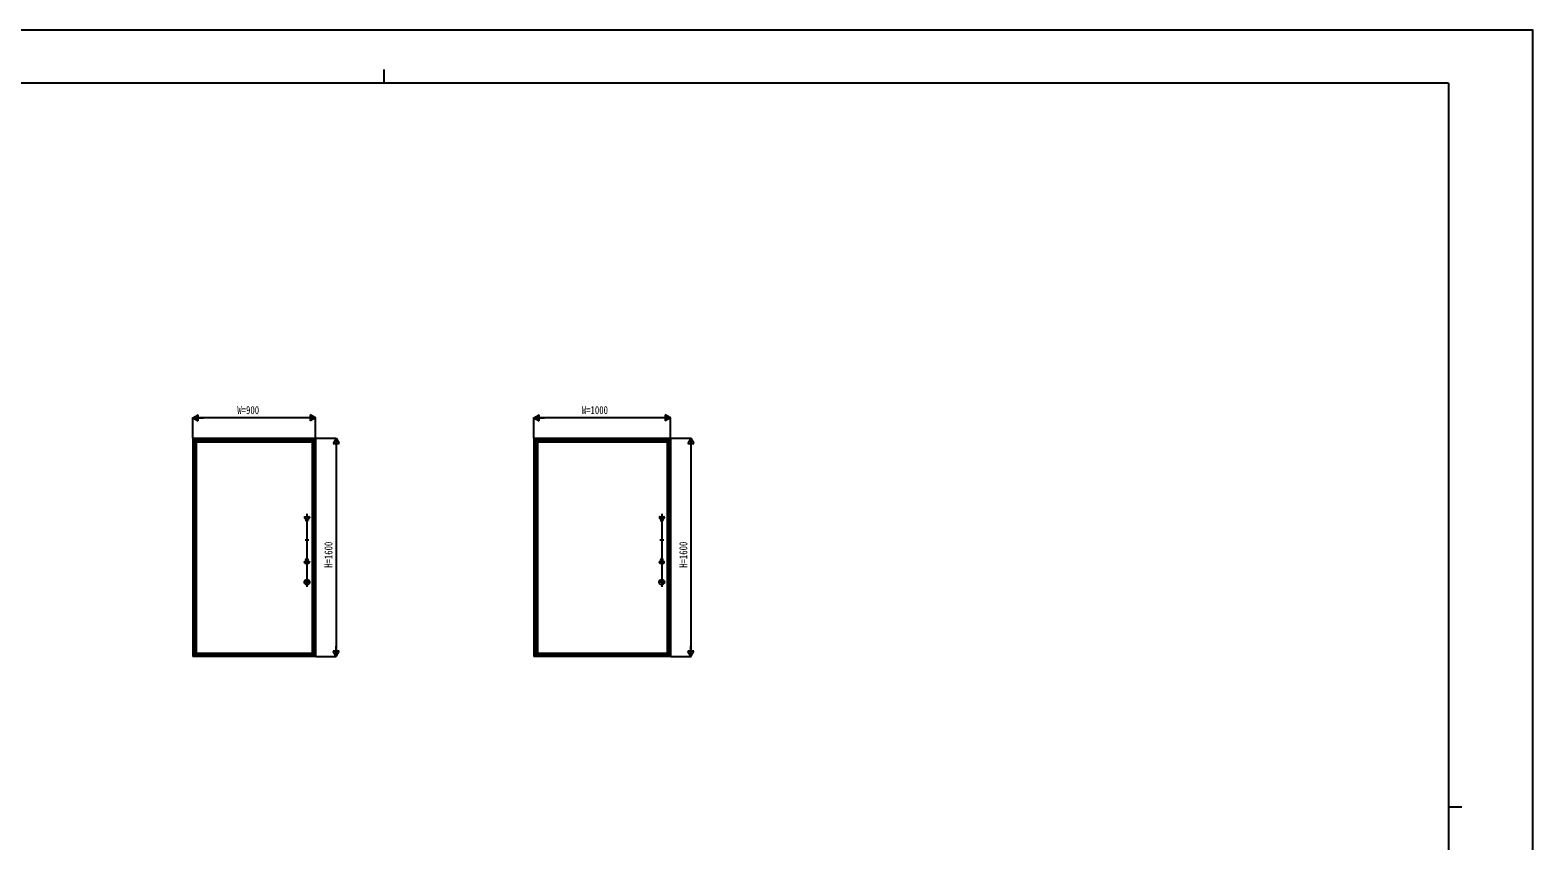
# Model space of a CAD drawing. Units: millimetres, scale not verified. Extents: x -8410 to 8410, y -5940 to 5940.
# Drawn here: x -2602 to 8410, y 0 to 5940 of the extents above; entities that cross this region are included whole.
import ezdxf
from ezdxf.enums import TextEntityAlignment as Align

# ---------------------------------------------------------------- set-up
doc = ezdxf.new("R2010")
doc.units = ezdxf.units.MM
doc.header["$LTSCALE"] = 30
for name, color, linetype in [('0-2_YKK_12', 2, 'Continuous'), ('0-3_YKK_A1', 4, 'Continuous'), ('0-4_YKK_D', 6, 'Continuous'), ('0-5_YKK_ZWAK', 7, 'Continuous')]:
    doc.layers.add(name, color=color, linetype=linetype)
doc.styles.add('ＭＳ ゴシック', font='')
doc.styles.get('ＭＳ ゴシック').set_extended_font_data('MS Gothic')

msp = doc.modelspace()

# ---------------------------------------------------------------- linework, layer by layer
at = {"layer": '0-2_YKK_12'}
for p, q in [((-550.46, 2369), (-595.7, 2369)), ((-557.97, 2360), (-588.86, 2360)), ((-573.46, 2396.84), (-573.46, 1860.53)), ((2049.54, 2369), (2004.3, 2369)), ((2042.03, 2360), (2011.14, 2360)), ((2026.54, 2396.84), (2026.54, 1860.53)), ((-587.72, 2205), (-559.2, 2205)), ((2012.28, 2205), (2040.8, 2205)), ((-550.46, 2041), (-595.7, 2041)), ((-588.85, 2050), (-560.33, 2050)), ((2049.54, 2041), (2004.3, 2041)), ((2011.15, 2050), (2039.67, 2050)), ((-551.08, 1896), (-596.32, 1896)), ((2048.92, 1896), (2003.68, 1896))]:
    msp.add_line(p, q, dxfattribs=at)
at = {"layer": '0-3_YKK_A1'}
for p, q in [((-1409.96, 2950), (-509.96, 2950)), ((-1409.96, 2950), (-1409.96, 2195)), ((-1409.96, 2939), (-509.96, 2939)), ((-1402.66, 2950), (-1402.66, 2939)), ((-1402.06, 2939), (-1402.06, 1361)), ((-1399.76, 2939), (-1399.76, 1361)), ((-1399.76, 2924), (-519.96, 2924)), ((-1385.11, 2924), (-1385.11, 1375.9)), ((-534.81, 2924), (-534.81, 1375.9)), ((-519.96, 2939), (-519.96, 1361)), ((-517.66, 2939), (-517.66, 1361)), ((-517.26, 2950), (-517.26, 2939)), ((-509.96, 2950), (-509.96, 1350)), ((1090.04, 2950), (2090.04, 2950)), ((1090.04, 2950), (1090.04, 2195)), ((1090.04, 2939), (2090.04, 2939)), ((1097.34, 2950), (1097.34, 2939)), ((1097.94, 2939), (1097.94, 1361)), ((1100.24, 2939), (1100.24, 1361)), ((1100.24, 2924), (2080.04, 2924)), ((1114.89, 2924), (1114.89, 1375.9)), ((2065.19, 2924), (2065.19, 1375.9)), ((2080.04, 2939), (2080.04, 1361)), ((2082.34, 2939), (2082.34, 1361)), ((2082.74, 2950), (2082.74, 2939)), ((2090.04, 2950), (2090.04, 1350)), ((-590.96, 2371), (-590.96, 2367)), ((-590.96, 2371), (-590.96, 2367)), ((-587.96, 2374), (-577.71, 2374)), ((-587.96, 2374), (-577.71, 2374)), ((-577.71, 2346), (-578.46, 2346)), ((-577.71, 2346), (-578.46, 2346)), ((-577.71, 2375.5), (-577.71, 2374)), ((-577.71, 2375.5), (-577.71, 2374)), ((-577.71, 2344.5), (-577.71, 2346)), ((-577.71, 2344.5), (-577.71, 2346)), ((-572.21, 2378.5), (-574.71, 2378.5)), ((-572.21, 2378.5), (-574.71, 2378.5)), ((-572.21, 2341.5), (-574.71, 2341.5)), ((-572.21, 2341.5), (-574.71, 2341.5)), ((-569.21, 2344.5), (-569.21, 2346)), ((-568.46, 2346), (-569.21, 2346)), ((-569.21, 2344.5), (-569.21, 2346)), ((-568.46, 2346), (-569.21, 2346)), ((-568.83, 2374), (-558.58, 2374)), ((-568.83, 2374), (-558.58, 2374)), ((-565.46, 2364), (-565.46, 2349)), ((-565.46, 2364), (-558.96, 2364)), ((-565.46, 2364), (-565.46, 2349)), ((-565.46, 2364), (-558.96, 2364)), ((-565.08, 2364), (-558.58, 2364)), ((-565.08, 2364), (-558.58, 2364)), ((-555.96, 2371), (-555.96, 2367)), ((-555.96, 2371), (-555.96, 2367)), ((2009.04, 2371), (2009.04, 2367)), ((2009.04, 2371), (2009.04, 2367)), ((2012.04, 2374), (2022.29, 2374)), ((2012.04, 2374), (2022.29, 2374)), ((2022.29, 2346), (2021.54, 2346)), ((2022.29, 2346), (2021.54, 2346)), ((2022.29, 2375.5), (2022.29, 2374)), ((2022.29, 2375.5), (2022.29, 2374)), ((2022.29, 2344.5), (2022.29, 2346)), ((2022.29, 2344.5), (2022.29, 2346)), ((2027.79, 2378.5), (2025.29, 2378.5)), ((2027.79, 2378.5), (2025.29, 2378.5)), ((2027.79, 2341.5), (2025.29, 2341.5)), ((2027.79, 2341.5), (2025.29, 2341.5)), ((2030.79, 2344.5), (2030.79, 2346)), ((2031.54, 2346), (2030.79, 2346)), ((2030.79, 2344.5), (2030.79, 2346)), ((2031.54, 2346), (2030.79, 2346)), ((2031.17, 2374), (2041.42, 2374)), ((2031.17, 2374), (2041.42, 2374)), ((2034.54, 2364), (2034.54, 2349)), ((2034.54, 2364), (2041.04, 2364)), ((2034.54, 2364), (2034.54, 2349)), ((2034.54, 2364), (2041.04, 2364)), ((2034.92, 2364), (2041.42, 2364)), ((2034.92, 2364), (2041.42, 2364)), ((2044.04, 2371), (2044.04, 2367)), ((2044.04, 2371), (2044.04, 2367)), ((-1409.96, 2195), (-1409.96, 1350)), ((1090.04, 2195), (1090.04, 1350)), ((-590.96, 2039), (-590.96, 2043)), ((-590.96, 2039), (-590.96, 2043)), ((-587.96, 2036), (-577.71, 2036)), ((-587.96, 2036), (-577.71, 2036)), ((-577.71, 2064), (-578.46, 2064)), ((-577.71, 2064), (-578.46, 2064)), ((-577.71, 2065.5), (-577.71, 2064)), ((-577.71, 2065.5), (-577.71, 2064)), ((-577.71, 2034.5), (-577.71, 2036)), ((-577.71, 2034.5), (-577.71, 2036)), ((-572.21, 2068.5), (-574.71, 2068.5)), ((-572.21, 2068.5), (-574.71, 2068.5)), ((-572.21, 2031.5), (-574.71, 2031.5)), ((-572.21, 2031.5), (-574.71, 2031.5)), ((-569.21, 2065.5), (-569.21, 2064)), ((-569.21, 2065.5), (-569.21, 2064)), ((-568.46, 2064), (-569.21, 2064)), ((-568.46, 2064), (-569.21, 2064)), ((-568.83, 2036), (-558.58, 2036)), ((-568.83, 2036), (-558.58, 2036)), ((-565.46, 2046), (-565.46, 2061)), ((-565.46, 2046), (-565.46, 2061)), ((-565.46, 2046), (-558.96, 2046)), ((-565.46, 2046), (-558.96, 2046)), ((-565.08, 2046), (-558.58, 2046)), ((-565.08, 2046), (-558.58, 2046)), ((-555.96, 2039), (-555.96, 2043)), ((-555.96, 2039), (-555.96, 2043)), ((2009.04, 2039), (2009.04, 2043)), ((2009.04, 2039), (2009.04, 2043)), ((2012.04, 2036), (2022.29, 2036)), ((2012.04, 2036), (2022.29, 2036)), ((2022.29, 2064), (2021.54, 2064)), ((2022.29, 2064), (2021.54, 2064)), ((2022.29, 2065.5), (2022.29, 2064)), ((2022.29, 2065.5), (2022.29, 2064)), ((2022.29, 2034.5), (2022.29, 2036)), ((2022.29, 2034.5), (2022.29, 2036)), ((2027.79, 2068.5), (2025.29, 2068.5)), ((2027.79, 2068.5), (2025.29, 2068.5)), ((2027.79, 2031.5), (2025.29, 2031.5)), ((2027.79, 2031.5), (2025.29, 2031.5)), ((2030.79, 2065.5), (2030.79, 2064)), ((2030.79, 2065.5), (2030.79, 2064)), ((2031.54, 2064), (2030.79, 2064)), ((2031.54, 2064), (2030.79, 2064)), ((2031.17, 2036), (2041.42, 2036)), ((2031.17, 2036), (2041.42, 2036)), ((2034.54, 2046), (2034.54, 2061)), ((2034.54, 2046), (2034.54, 2061)), ((2034.54, 2046), (2041.04, 2046)), ((2034.54, 2046), (2041.04, 2046)), ((2034.92, 2046), (2041.42, 2046)), ((2034.92, 2046), (2041.42, 2046)), ((2044.04, 2039), (2044.04, 2043)), ((2044.04, 2039), (2044.04, 2043)), ((-509.96, 1361), (-1409.96, 1361)), ((-509.96, 1350), (-1409.96, 1350)), ((-1399.76, 1375.9), (-519.96, 1375.9)), ((-1359.46, 1350), (-1359.46, 1361)), ((-560.46, 1350), (-560.46, 1361)), ((2090.04, 1361), (1090.04, 1361)), ((2090.04, 1350), (1090.04, 1350)), ((1100.24, 1375.9), (2080.04, 1375.9)), ((1140.54, 1350), (1140.54, 1361)), ((2039.54, 1350), (2039.54, 1361))]:
    msp.add_line(p, q, dxfattribs=at)
for points in [[(-587.96, 2364), (-581.46, 2364), (-581.46, 2349)], [(-587.96, 2364), (-581.46, 2364), (-581.46, 2349)], [(-569.21, 2375.5), (-569.21, 2374), (-558.96, 2374)], [(-569.21, 2375.5), (-569.21, 2374), (-558.96, 2374)], [(2012.04, 2364), (2018.54, 2364), (2018.54, 2349)], [(2012.04, 2364), (2018.54, 2364), (2018.54, 2349)], [(2030.79, 2375.5), (2030.79, 2374), (2041.04, 2374)], [(2030.79, 2375.5), (2030.79, 2374), (2041.04, 2374)], [(-587.96, 2046), (-581.46, 2046), (-581.46, 2061)], [(-587.96, 2046), (-581.46, 2046), (-581.46, 2061)], [(-569.21, 2034.5), (-569.21, 2036), (-558.96, 2036)], [(-569.21, 2034.5), (-569.21, 2036), (-558.96, 2036)], [(2012.04, 2046), (2018.54, 2046), (2018.54, 2061)], [(2012.04, 2046), (2018.54, 2046), (2018.54, 2061)], [(2030.79, 2034.5), (2030.79, 2036), (2041.04, 2036)], [(2030.79, 2034.5), (2030.79, 2036), (2041.04, 2036)]]:
    msp.add_lwpolyline(points, dxfattribs=at)
for centre in [(-573.46, 1896), (-573.46, 1896), (2026.54, 1896), (2026.54, 1896)]:
    msp.add_circle(centre, 19, dxfattribs=at)
for centre, start, end in [((-587.96, 2371), 90, 180), ((-587.96, 2371), 90, 180), ((-587.96, 2367), 180, 270), ((-587.96, 2367), 180, 270), ((-578.46, 2349), 180, 270), ((-578.46, 2349), 180, 270), ((-574.71, 2375.5), 90, 180), ((-574.71, 2375.5), 90, 180), ((-574.71, 2344.5), 180, 270), ((-574.71, 2344.5), 180, 270), ((-572.21, 2375.5), 0, 90), ((-572.21, 2375.5), 0, 90), ((-572.21, 2344.5), 270, 0), ((-572.21, 2344.5), 270, 0), ((-568.46, 2349), 270, 0), ((-568.46, 2349), 270, 0), ((-558.96, 2371), 0, 90), ((-558.96, 2371), 0, 90), ((-558.96, 2367), 270, 0), ((-558.96, 2367), 270, 0), ((2012.04, 2371), 90, 180), ((2012.04, 2371), 90, 180), ((2012.04, 2367), 180, 270), ((2012.04, 2367), 180, 270), ((2021.54, 2349), 180, 270), ((2021.54, 2349), 180, 270), ((2025.29, 2375.5), 90, 180), ((2025.29, 2375.5), 90, 180), ((2025.29, 2344.5), 180, 270), ((2025.29, 2344.5), 180, 270), ((2027.79, 2375.5), 0, 90), ((2027.79, 2375.5), 0, 90), ((2027.79, 2344.5), 270, 0), ((2027.79, 2344.5), 270, 0), ((2031.54, 2349), 270, 0), ((2031.54, 2349), 270, 0), ((2041.04, 2371), 0, 90), ((2041.04, 2371), 0, 90), ((2041.04, 2367), 270, 0), ((2041.04, 2367), 270, 0), ((-587.96, 2043), 90, 180), ((-587.96, 2043), 90, 180), ((-587.96, 2039), 180, 270), ((-587.96, 2039), 180, 270), ((-578.46, 2061), 90, 180), ((-578.46, 2061), 90, 180), ((-574.71, 2065.5), 90, 180), ((-574.71, 2065.5), 90, 180), ((-574.71, 2034.5), 180, 270), ((-574.71, 2034.5), 180, 270), ((-572.21, 2065.5), 0, 90), ((-572.21, 2065.5), 0, 90), ((-572.21, 2034.5), 270, 0), ((-572.21, 2034.5), 270, 0), ((-568.46, 2061), 0, 90), ((-568.46, 2061), 0, 90), ((-558.96, 2043), 0, 90), ((-558.96, 2043), 0, 90), ((-558.96, 2039), 270, 0), ((-558.96, 2039), 270, 0), ((2012.04, 2043), 90, 180), ((2012.04, 2043), 90, 180), ((2012.04, 2039), 180, 270), ((2012.04, 2039), 180, 270), ((2021.54, 2061), 90, 180), ((2021.54, 2061), 90, 180), ((2025.29, 2065.5), 90, 180), ((2025.29, 2065.5), 90, 180), ((2025.29, 2034.5), 180, 270), ((2025.29, 2034.5), 180, 270), ((2027.79, 2065.5), 0, 90), ((2027.79, 2065.5), 0, 90), ((2027.79, 2034.5), 270, 0), ((2027.79, 2034.5), 270, 0), ((2031.54, 2061), 0, 90), ((2031.54, 2061), 0, 90), ((2041.04, 2043), 0, 90), ((2041.04, 2043), 0, 90), ((2041.04, 2039), 270, 0), ((2041.04, 2039), 270, 0)]:
    msp.add_arc(centre, 3, start, end, dxfattribs=at)
at = {"layer": '0-4_YKK_D'}
for p, q in [((-1409.96, 3100), (-1370.99, 3122.5)), ((-1409.96, 2951), (-1409.96, 3101)), ((-1409.96, 3100), (-1370.99, 3077.5)), ((-1409.96, 3100), (-1332.02, 3100)), ((-1370.99, 3077.5), (-1370.99, 3122.5)), ((-554.96, 3100), (-1364.96, 3100)), ((-509.96, 3100), (-587.9, 3100)), ((-509.96, 3100), (-548.93, 3122.5)), ((-548.93, 3122.5), (-548.93, 3077.5)), ((-509.96, 3100), (-548.93, 3077.5)), ((-509.96, 2951), (-509.96, 3101)), ((1090.04, 3100), (1129.01, 3122.5)), ((1090.04, 2951), (1090.04, 3101)), ((1090.04, 3100), (1129.01, 3077.5)), ((1090.04, 3100), (1167.98, 3100)), ((1129.01, 3077.5), (1129.01, 3122.5)), ((2045.04, 3100), (1135.04, 3100)), ((2090.04, 3100), (2012.1, 3100)), ((2090.04, 3100), (2051.07, 3122.5)), ((2051.07, 3122.5), (2051.07, 3077.5)), ((2090.04, 3100), (2051.07, 3077.5)), ((2090.04, 2951), (2090.04, 3101)), ((-508.96, 2950), (-358.96, 2950)), ((-359.96, 2950), (-382.46, 2911.03)), ((-382.46, 2911.03), (-337.46, 2911.03)), ((-359.96, 2950), (-337.46, 2911.03)), ((-359.96, 2950), (-359.96, 2872.06)), ((-359.96, 2905), (-359.96, 1395)), ((2092.04, 2950), (2241.04, 2950)), ((2240.04, 2950), (2217.54, 2911.03)), ((2217.54, 2911.03), (2262.54, 2911.03)), ((2240.04, 2950), (2262.54, 2911.03)), ((2240.04, 2950), (2240.04, 2872.06)), ((2240.04, 2905), (2240.04, 1395)), ((-508.96, 1350), (-358.96, 1350)), ((-359.96, 1350), (-382.46, 1388.97)), ((-337.46, 1388.97), (-382.46, 1388.97)), ((-359.96, 1350), (-359.96, 1427.94)), ((-359.96, 1350), (-337.46, 1388.97)), ((2092.04, 1350), (2241.04, 1350)), ((2240.04, 1350), (2217.54, 1388.97)), ((2262.54, 1388.97), (2217.54, 1388.97)), ((2240.04, 1350), (2240.04, 1427.94)), ((2240.04, 1350), (2262.54, 1388.97))]:
    msp.add_line(p, q, dxfattribs=at)
at = {"layer": '0-5_YKK_ZWAK'}
for p, q in [((-9.96, 5650), (-9.96, 5550)), ((7790.04, 5550), (-7809.96, 5550)), ((7790.04, 5550), (7790.04, -5050)), ((7790.04, 250), (7890.04, 250))]:
    msp.add_line(p, q, dxfattribs=at)
msp.add_lwpolyline([(-8410, -5940), (8410, -5940), (8410, 5940), (-8410, 5940)], close=True, dxfattribs=at)

# ---------------------------------------------------------------- texts
at = {"layer": '0-4_YKK_D', "style": 'ＭＳ ゴシック', "width": 0.8}
for s, p in [('W=900', (-1083.69, 3109)), ('W=1000', (1440.71, 3109))]:
    msp.add_text(s, height=58.65, dxfattribs=at).set_placement(p, align=Align.BOTTOM_LEFT)
for p in [(-368.96, 2000.67), (2231.04, 2000.67)]:
    msp.add_text('H=1600', height=58.65, rotation=90, dxfattribs=at).set_placement(p, align=Align.BOTTOM_LEFT)

doc.saveas('drawing.dxf')
